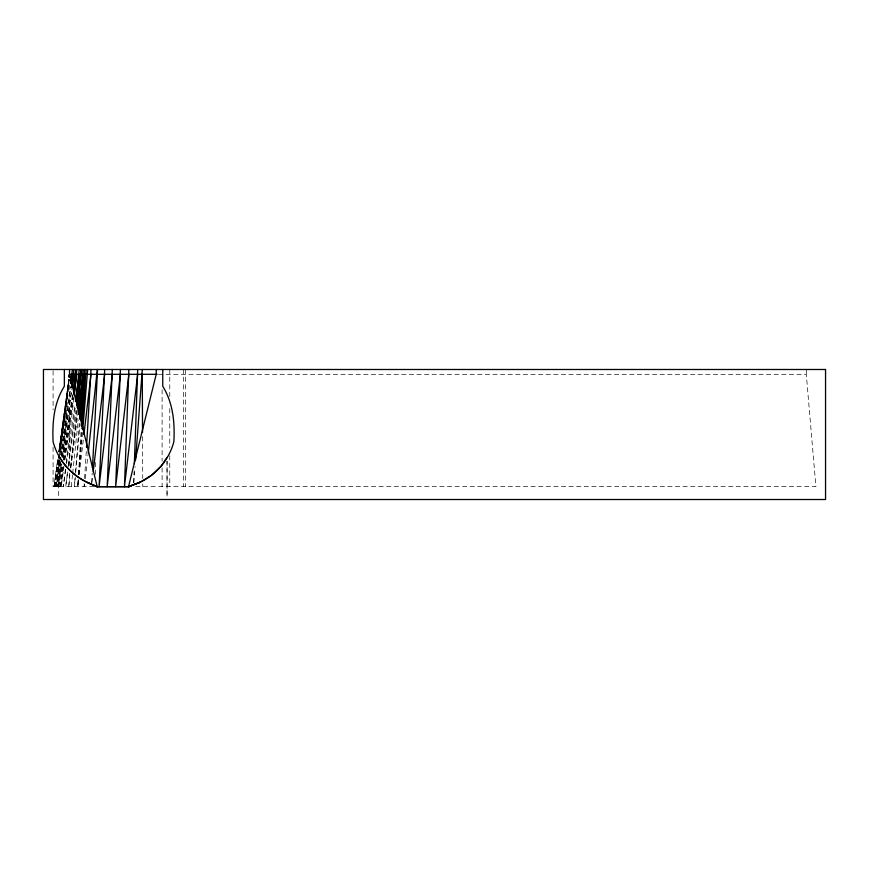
<?xml version="1.0" encoding="UTF-8"?>
<svg xmlns="http://www.w3.org/2000/svg" width="869" height="869" viewBox="0 0 869 869"><rect width="100%" height="100%" fill="white"/><g stroke="black" fill="none" stroke-linecap="round" stroke-linejoin="round"><path stroke-width="0.65" stroke-dasharray="4.34 3.26" d="M133.663 482.61L134.065 471.78M91.68 482.61L92.19 473.127M78.188 479.894L77.786 486.662L78.568 479.981M78.514 474.485L81.262 428.46M84.087 486.662L84.25 483.957M84.586 478.547L86.346 450.12M78.286 479.894L77.786 486.662L78.373 479.981M78.688 474.485L81.784 432.523M75.038 478.547L74.419 486.662L75.255 477.298M75.462 473.127L79.307 423.04M133.826 482.653L135.086 466.599M60.732 486.662L62.405 465.263M69.118 379.655L63.035 457.235L72.855 393.038M78.84 474.626L82.598 431.828M75.733 471.954L80.057 423.8M58.212 486.662L60.776 461.254M61.319 455.899L68.999 379.655L60.537 454.563M71.28 486.662L72.54 474.626M72.681 473.29L78.286 419.781M68.369 486.662L70.117 473.29M70.617 466.599L76.885 410.418M59.787 461.254L56.941 486.662L60.428 461.254M84.336 486.662L84.651 483.99M85.271 478.645L88.051 454.563M59.429 459.918L56.268 486.662L59.374 459.918M70.574 467.946L77.189 411.765M79.198 474.626L83.609 437.172M91.929 482.653L92.559 477.298M67.478 471.954L65.707 486.662L67.706 471.954M68.282 465.263L75.364 406.41M65.392 469.282L63.296 486.662L65.762 469.282M66.207 462.59L73.941 398.382M55.725 486.662L59.016 459.918M59.668 454.563L68.879 379.655L58.701 451.891M55.181 486.662L58.603 459.918M59.624 451.891L68.847 379.655L58.788 451.891M63.752 466.599L61.145 486.662L63.948 466.599M64.621 459.918L72.779 397.046M54.78 486.662L58.277 459.918M59.353 451.891L68.825 379.655L60.059 454.563L68.901 379.655L59.07 451.891M60.776 462.59L57.626 486.662L60.917 463.927M61.656 455.899L70.585 387.683M70.813 467.946L77.808 414.437M54.378 486.662L57.984 459.918M68.423 466.599L76.037 410.418M61.156 455.899L70.682 386.347M57.669 459.918L53.965 486.662L57.582 459.918M61.558 463.927L58.44 486.662L61.938 463.927M62.481 457.235L71.671 390.355M60.2 486.662L62.97 466.599M63.893 459.918L72.779 395.71M64.882 459.918L73.669 397.046M66.522 463.927L74.864 405.073M61.884 457.235L71.747 389.019M59.255 486.662L62.394 465.263M63.176 459.918L72.79 394.374M158.473 374.311L806.291 374.311L815.915 486.662L132.555 486.673M94.004 486.662L53.085 486.662L53.085 446.264M142.559 436.575L142.733 478.547M142.766 483.957L142.777 486.662M806.291 369.488L806.291 374.311M185.445 369.488L185.445 486.662M183.5 369.488L183.5 486.662M169.77 369.488L169.77 396.427M169.77 408.549L169.77 447.611M169.77 455.693L169.77 486.662M162.101 389.692L162.101 461.081M162.101 467.815L162.101 486.662M95.644 462.427L95.644 475.897M69.531 385.141L69.531 467.718M69.531 473.127L69.531 486.662M58.701 460.842L58.701 496.84M53.085 370.835L53.085 409.896M167.044 461.276L167.044 496.872L167.044 461.276"/><path stroke-width="1.3" d="M134.369 463.655L137.682 369.488M128.873 369.488L124.452 486.662L137.682 374.311M120.4 369.488L115.653 486.662L128.873 374.311M112.318 369.488L107.169 486.662L120.4 374.311M104.693 369.488L99.088 486.662L112.318 374.311M92.494 467.718L97.567 369.488M81.425 425.745L84.499 369.488M86.509 447.405L91.017 369.488M82.077 428.46L86.074 369.488M79.622 418.977L83.055 369.488M135.607 459.918L142.288 369.488M69.324 376.983L69.531 374.311L157.115 374.311M82.837 429.145L87.65 369.488M80.426 419.781L84.499 374.311M69.162 376.983L69.531 374.311L97.219 486.673L128.525 486.694L139.931 482.317L151.575 475.234L161.406 465.795L167.044 457.322M78.851 414.437L83.055 374.311L78.156 411.765M77.189 407.746L80.926 369.488M88.203 453.227L97.317 369.488M77.667 407.746L81.599 369.488M83.924 434.5L91.017 374.311M93.189 471.954L104.693 374.311M76.005 401.054L79.22 369.488M74.267 395.71L76.852 369.488M69.205 376.983L69.531 374.311M73.474 391.702L75.733 369.488M71.106 383.674L72.333 369.488M76.754 405.073L80.926 374.311M71.052 383.674L72.333 374.311M72.04 387.683L73.876 369.488M73.517 390.355L75.733 374.311M74.039 394.374L76.852 374.311M75.429 401.054L79.22 374.311M71.942 387.683L73.876 374.311M96.546 486.662L129.633 486.662M64.349 369.488L64.349 386.292C53.856 402.923 52.227 422.551 53.085 441.724A62.481 62.481 0 0 0 87.019 482.317L97.219 486.673C81.328 480.981 66.783 470.629 58.701 455.508L58.701 458.169M87.019 482.317L97.219 486.683M142.288 374.311L142.538 432.523M162.753 369.488L162.753 386.292C173.116 402.955 174.897 422.573 173.865 441.724A62.481 62.481 0 0 1 139.931 482.317L128.525 486.683L156.214 374.311L156.214 369.488M69.531 369.488L69.531 377.016M139.931 482.317L128.525 486.673L139.931 482.317M825.55 369.488L43.45 369.488L43.45 499.512L825.55 499.512L825.55 369.488"/></g></svg>
